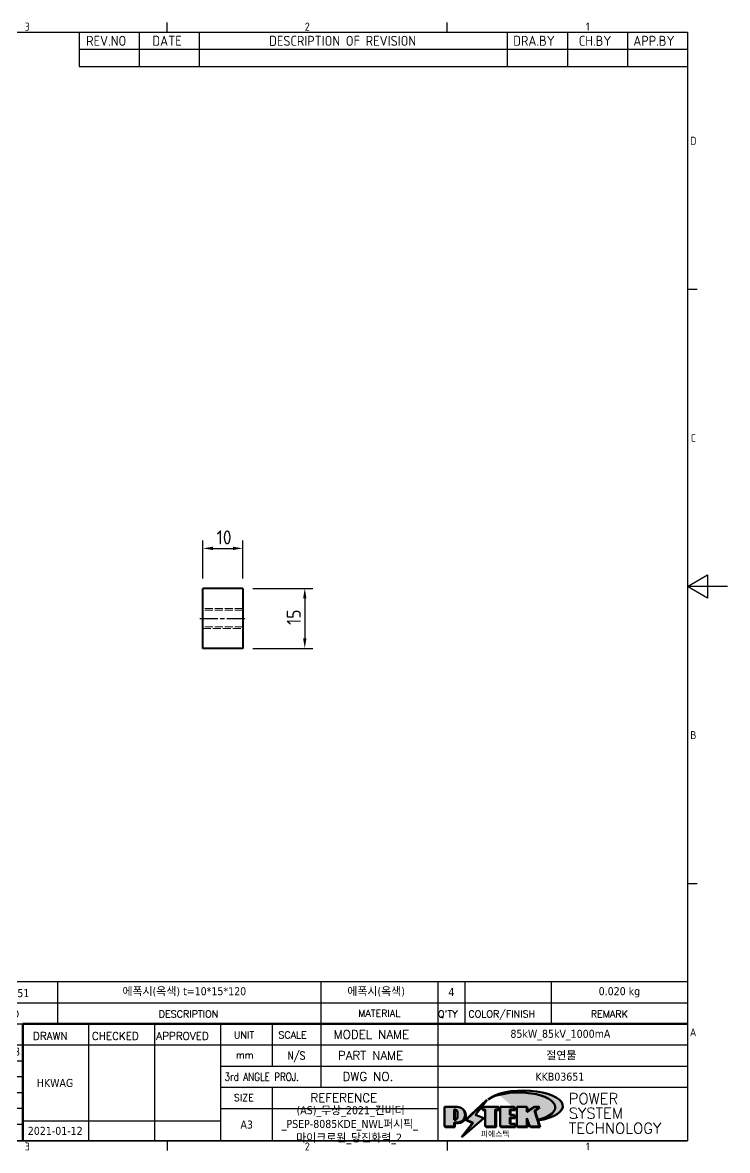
# Model space of a CAD drawing. Header units: millimetres. Extents: x 0 to 420, y 0 to 297.
# Drawn here: x 243.9 to 420, y 7.6 to 289.4 of the extents above; entities that cross this region are included whole.
import ezdxf
from ezdxf.enums import TextEntityAlignment as Align

# ---------------------------------------------------------------- set-up
doc = ezdxf.new("R2010")
doc.units = ezdxf.units.MM
doc.linetypes.add('CHAIN', pattern=[0.35429999999999995, 0.2362, -0.0295, 0.0591, -0.0295])
doc.linetypes.add('DASHED', pattern=[0.2067, 0.1654, -0.0413])
doc.layers.get('0').update_dxf_attribs({"color": 3, "lineweight": 25})
for name, color, linetype, lineweight in [('가려진 것(ISO)', 2, 'DASHED', 18), ('가시적인 것(ISO)', 3, 'Continuous', 40), ('경계(ISO)', 7, 'Continuous', 25), ('기호(ISO)', 5, 'Continuous', 25), ('제목(ISO)', 5, 'Continuous', 50), ('중심선(ISO)', 1, 'Continuous', 25), ('치수(ISO)', 2, 'Continuous', 25), ('해치(ISO)', 7, 'Continuous', 18)]:
    doc.layers.add(name, color=color, linetype=linetype, lineweight=lineweight)
doc.styles.add('HAN_291', font='')
doc.styles.add('HAN_370', font='', dxfattribs={"width": 2})
doc.styles.add('ISO ProportionalPSTEK', font='isocp.shx')
doc.styles.add('RC_284', font='ROMANC.shx')
doc.styles.add('RC_287', font='ROMANC.shx')
doc.styles.add('RC_292', font='ROMANC.shx')
doc.styles.add('ROMANT_294', font='romant.shx')
doc.styles.add('문자 텍스트_PSTEK_POSCO', font='isocp.shx')
doc.styles.add('치수 텍스트_PSTEK_POSCO', font='isocp.shx')
doc.styles.add('텍스트 스타일198', font='tahoma.ttf')
doc.styles.add('텍스트 스타일333', font='ROMANC.shx', dxfattribs={"width": 0.800000011920929})
doc.styles.get('HAN_291').set_extended_font_data('GulimChe')
doc.styles.get('HAN_370').set_extended_font_data('GulimChe')
doc.dimstyles.new('치수_PSTEK_POSCO', dxfattribs={"dimtxt": 3.5, "dimasz": 2.5, "dimexe": 2, "dimexo": 2.5, "dimgap": 1, "dimtad": 1, "dimrnd": 1e-08, "dimdsep": 46, "dimtxsty": '치수 텍스트_PSTEK_POSCO', "dimcen": 0.09, "dimdle": 10, "dimclrd": 7, "dimclre": 7, "dimclrt": 2, "dimadec": 1, "dimazin": 2, "dimtfac": 1, "dimtmove": 0, "dimatfit": 3, "dimfxl": 0, "dimtolj": 1, "dimlwd": -1, "dimlwe": -1, "dimarcsym": 0})

# ---------------------------------------------------------------- blocks, each defined once
blk = doc.blocks.new('경계 Default Border')
at = {"layer": '경계(ISO)'}
for p, q in [((280, 287.0000076293945), (280, 289.4000053405762)), ((350, 287.0000076293945), (350, 289.4000053405762)), ((410, 222.7499961853027), (412.400016784668, 222.7499961853027)), ((410, 74.25000190734863), (412.400016784668, 74.25000190734863)), ((280, 10), (280, 7.599999904632568)), ((350, 10), (350, 7.599999904632568))]:
    blk.add_line(p, q, dxfattribs=at)
at = {"layer": '경계(ISO)', "flags": 128}
for points in [[(10, 10), (10, 287.0000076293945), (410, 287.0000076293945), (410, 10), (10, 10)], [(420, 148.5000038146973), (410, 148.5000038146973), (415, 151.3867473602295), (415, 145.6132507324219), (410, 148.5000038146973)]]:
    blk.add_lwpolyline(points, dxfattribs=at)
at = {"layer": '경계(ISO)', "color": 2, "char_height": 2.000000029802322, "attachment_point": 7, "style": '문자 텍스트_PSTEK_POSCO'}
for s, insert in [('3', (244.4456930345745, 287.3809296778403)), ('2', (314.418492964537, 287.3809296778403)), ('1', (384.6573774223157, 287.4)), ('D', (410.718846771929, 258.8559296629392)), ('C', (410.8296930082771, 184.6059296629392)), ('B', (410.718846771929, 110.3559296629392)), ('A', (410.6096005397006, 36.12023240455892)), ('3', (244.4456930345745, 7.580929648038)), ('2', (314.418492964537, 7.580929648038)), ('1', (384.6573774223157, 7.599999970197677))]:
    blk.add_mtext(s, dxfattribs=dict(at, insert=insert))
blk = doc.blocks.new('제목 블록 PSTEK')
h = blk.add_hatch(color=1)
edge = h.paths.add_edge_path(flags=0)
edge.add_line((314.2242174273352, 19.60711530335299), (314.2242174273352, 17.00126995915134))
edge.add_line((314.2242174273352, 17.00126995915134), (314.3485873187598, 17.00126995915134))
edge.add_arc((314.3485873187598, 17.6527312952023), 0.6514613360509371, 270, 360)
edge.add_line((315.0000486548106, 17.6527312952023), (315.0000486548106, 18.95565396730211))
edge.add_arc((314.3485873187598, 18.95565396730212), 0.6514613360508712, 0, 90)
edge.add_line((314.3485873187598, 19.60711530335299), (314.2242174273352, 19.60711530335299))
edge = h.paths.add_edge_path()
edge.add_arc((314.9847713324306, 18.28938669179658), 1.969189947606664, 269.9999999999959, 450)
edge.add_line((314.9847713324306, 20.25857663940318), (311.7664314776902, 20.25857663940324))
edge.add_line((311.7664314776902, 20.25857663940324), (311.7664314776902, 15.3430047401139))
edge.add_line((311.7664314776902, 15.3430047401139), (314.2242174273352, 15.3430047401139))
edge.add_line((314.2242174273352, 15.3430047401139), (314.2242174273352, 16.32019674418991))
edge.add_line((314.2242174273352, 16.32019674418991), (314.9847713324307, 16.32019674418991))
for color, points in [(252, [(317.2195697678507, 17.0593801673321), (322.0326348870767, 21.62682475217465), (322.2781991042243, 21.94392121864296), (317.0471853425802, 16.97985676345368), (318.7512090904202, 16.1899260703855), (316.0018030350395, 12.71868385740789), (316.3356552234328, 13.00206718743325), (318.9235935156908, 16.2694494742633)]), (5, [(321.6183518841322, 17.4193704504104), (319.5281351041078, 18.24969419629727), (322.4505835294948, 22.02344462252142), (317.2195697678507, 17.0593801673321), (318.9235935156908, 16.2694494742633), (316.1741874603099, 12.79820726128571)]), (1, [(324.4839107253602, 19.60711530335299), (325.2419748254881, 19.60711530335299), (325.2419748254881, 20.25857663940324), (321.2266040451076, 20.25857663940324), (321.2266040451076, 19.60711530335299), (321.9846681452406, 19.60711530335299), (321.9846681452406, 15.3430047401139), (324.4839107253602, 15.3430047401139)]), (252, [(324.6615819988275, 19.45905590879572), (325.4196460989604, 19.45905590879572), (325.4196460989604, 20.11051724484596), (325.2419748254881, 20.11051724484596), (325.2419748254881, 19.60711530335299), (324.4839107253602, 19.60711530335299), (324.4839107253602, 15.3430047401139), (322.1623394187076, 15.3430047401139), (322.1623394187076, 15.19494534555726), (324.6615819988275, 15.19494534555726)]), (1, [(329.2277337269622, 20.25857663940324), (325.65654113025, 20.25857663940324), (325.65654113025, 15.3430047401139), (329.3580259941756, 15.3430047401139), (329.3580259941756, 15.9944660761648), (328.1137701654877, 15.9944660761648), (328.1137701654877, 17.56360607323003), (329.2277337269622, 17.56360607323003), (329.2277337269622, 18.25543873810179), (328.1137701654877, 18.25543873810179), (328.1137701654877, 19.60711530335299), (329.2277337269622, 19.60711530335299)]), (252, [(328.2914414389548, 19.45905590879572), (329.4054050004294, 19.45905590879572), (329.4054050004294, 20.11051724484596), (329.2277337269622, 20.11051724484596), (329.2277337269622, 19.60711530335299), (328.1137701654877, 19.60711530335299), (328.1137701654877, 18.25543873810179), (328.2914414389548, 18.25543873810179)]), (1, [(332.3312149849806, 20.25857663940324), (329.8592894925411, 20.25857663940324), (329.8592894925411, 15.3430047401139), (332.3312149849806, 15.3430047401139), (332.3312149849806, 17.4318630164523), (333.0701931098801, 15.3430047401139), (335.4855464857051, 15.3430047401139), (334.2514536401189, 19.30614745124769), (335.4379594596742, 20.25857663940324), (334.3071782107978, 20.25857663940324), (332.3312149849806, 18.99741471888304)]), (252, [(332.5088862584528, 20.1105172448466), (332.3312149849806, 20.1105172448466), (332.3312149849806, 18.99741471888368), (332.5088862584528, 19.11081371413894)]), (252, [(335.6156307331414, 20.11051724484596), (335.2535118015555, 20.11051724484596), (334.2514536401189, 19.30614745124769), (335.4855464857051, 15.3430047401139), (333.1954852176545, 15.3430047401139), (333.2478643833523, 15.19494534555726), (335.6632177591723, 15.19494534555726), (334.4291249135862, 19.15808805669106)]), (252, [(321.9846681452406, 19.60711530335299), (321.4042753185749, 19.60711530335299), (321.4042753185749, 19.45905590879572), (321.9846681452406, 19.45905590879572)]), (252, [(328.2914414389548, 17.41554667867274), (329.4054050004294, 17.41554667867274), (329.4054050004294, 18.10737934354514), (329.2277337269622, 18.10737934354514), (329.2277337269622, 17.56360607323003), (328.1137701654877, 17.56360607323003), (328.1137701654877, 15.9944660761648), (328.2914414389548, 15.9944660761648)]), (252, [(332.5088862584528, 16.92964231796647), (332.3312149849806, 17.43186301645164), (332.3312149849806, 15.3430047401139), (330.0369607660135, 15.3430047401139), (330.0369607660135, 15.19494534555726), (332.5088862584528, 15.19494534555726)]), (252, [(329.5356972676428, 15.8464066816075), (329.3580259941756, 15.8464066816075), (329.3580259941756, 15.3430047401139), (325.8342124037171, 15.3430047401139), (325.8342124037171, 15.19494534555726), (329.5356972676428, 15.19494534555726)])]:
    blk.add_hatch(color=color).paths.add_polyline_path(points)
h = blk.add_hatch(color=252)
edge = h.paths.add_edge_path()
edge.add_arc((314.9847713324309, 18.28938669179657), 1.969189947606666, 270, 406.8278729790604)
edge.add_arc((315.1624426058984, 18.1413272972396), 1.969189947606962, -90, 53.560984836317004, ccw=False)
edge.add_line((315.1624426058984, 16.17213734963263), (314.4018887008024, 16.17213734963263))
edge.add_line((314.4018887008024, 16.17213734963263), (314.4018887008024, 15.19494534555726))
edge.add_line((314.4018887008024, 15.19494534555726), (311.9441027511573, 15.19494534555726))
edge.add_line((311.9441027511573, 15.19494534555726), (311.9441027511573, 15.3430047401139))
edge.add_line((311.9441027511573, 15.3430047401139), (314.2242174273352, 15.3430047401139))
edge.add_line((314.2242174273352, 15.3430047401139), (314.2242174273352, 16.32019674418991))
edge.add_line((314.2242174273352, 16.32019674418991), (314.9847713324309, 16.32019674418991))
h = blk.add_hatch(color=252)
edge = h.paths.add_edge_path()
edge.add_line((314.4018887008024, 19.45905590879572), (314.5262585922315, 19.45905590879572))
edge.add_arc((314.5262585922314, 18.80759457274939), 0.6514613360463194, 60.4189348879147, 90.00000000000318, ccw=False)
edge.add_arc((314.3485873187602, 18.95565396730057), 0.6514613360524251, 39.96992292766206, 90.00000000009999)
edge.add_line((314.3485873187591, 19.60711530335307), (314.2242174273352, 19.60711530335298))
edge.add_line((314.2242174273352, 19.60711530335299), (314.2242174273352, 17.00126995915134))
edge.add_line((314.2242174273352, 17.00126995915134), (314.3485873187591, 17.00126995915134))
edge.add_arc((314.3485873187568, 17.652731295233), 0.6514613360816299, 270.0000000002, 274.6930825552478)
edge.add_line((314.4018887008024, 17.0034541317032), (314.4018887008024, 19.45905590879572))
at = {"layer": '해치(ISO)', "true_color": 0x27d1fc}
h = blk.add_hatch(color=140, dxfattribs=at)
edge = h.paths.add_edge_path()
edge.add_ellipse((330.3660919371412, 20.15576403068321), major_axis=(9.100907360794343, 0), ratio=0.4069904968023172, start_angle=301.3098473703837, end_angle=507.7436900681698)
edge.add_ellipse((331.5340919371412, 20.4634168429492), major_axis=(-9.82350664112931, 0), ratio=0.3942600559756514, start_angle=111.51207141178469, end_angle=334.47025347086895, ccw=False)
edge.add_line((335.1363447531188, 16.8601935978785), (335.0955236905705, 16.99119398620872))
at = {"color": 180}
for p, q in [((182.475792979055, 11.79100474011392), (182.4757929790549, 51.56524660363496)), ((182.4757929790549, 51.56524660363496), (372.4757929537551, 51.56524660363496)), ((189.2651435055721, 51.56524660363496), (189.2651435055722, 41.00524660363494)), ((215.2152739891528, 41.00524660363494), (215.2152739891528, 51.56524660363496)), ((280.8758854511282, 51.56524660363496), (280.8758854511282, 41.00524660363494)), ((310.0881549537552, 51.56524660363496), (310.0881549537553, 41.00524660363494)), ((316.9044520275131, 51.56524660363496), (316.9044520275127, 41.00524660363494)), ((338.4566026226726, 51.56524660363496), (338.4566026226727, 41.00524660363494)), ((372.4757929537551, 51.56524660363496), (372.4757929537551, 11.79100474011389)), ((182.475792979055, 46.2852466036349), (372.4757929537551, 46.28524660363492)), ((182.475792979055, 41.00524660363493), (206.451475290024, 41.00524660363493)), ((222.9401812389276, 11.79100474011392), (222.9401812389276, 41.00524660363494)), ((239.4288871878316, 11.79100474011392), (239.4288871878316, 41.00524660363494)), ((255.9175931367356, 11.79100474011392), (255.9175931367356, 41.00524660363494)), ((268.6918866058747, 41.00524660363494), (268.6918866058747, 30.44524660363498)), ((280.8758854511282, 41.00524660363494), (280.8758854511282, 25.16524660363502)), ((310.088154953755, 41.00524660363494), (310.088154953755, 11.79100474011392)), ((182.475792979055, 35.72524660363497), (206.451475290024, 35.72524660363497)), ((198.8621818849491, 12.02524660363491), (198.8621818849491, 35.72524660363497)), ((206.451475290024, 35.72524660363497), (372.4757929537551, 35.72524660363497)), ((182.475792979055, 31.77524660363492), (206.451475290024, 31.77524660363492)), ((255.917593136736, 30.44524660363498), (372.4757929537552, 30.44524660363501)), ((182.475792979055, 27.82524660363487), (206.451475290024, 27.82524660363487)), ((182.475792979055, 23.87524660363505), (206.451475290024, 23.87524660363505)), ((255.9175931367359, 25.16524660363502), (372.4757929537552, 25.165246603635)), ((268.6918866058744, 25.16524660363502), (268.6918866058744, 11.79100474011392)), ((182.475792979055, 19.92524660363478), (206.451475290024, 19.92524660363478)), ((255.9175931367359, 19.88524660363481), (310.0881549537553, 19.88524660363481)), ((182.475792979055, 15.97524660363496), (206.451475290024, 15.97524660363496)), ((206.451475290024, 16.74100474011396), (255.9175931367359, 16.74100474011396)), ((182.475792979055, 11.79100474011392), (372.4757929537551, 11.79100474011389))]:
    blk.add_line(p, q, dxfattribs=at)
at = {"color": 7, "lineweight": 50}
for p, q in [((206.4514752900237, 11.79100474011392), (206.4514752900237, 41.00524660363494)), ((206.451475290024, 41.00524660363494), (372.4757929537551, 41.00524660363496))]:
    blk.add_line(p, q, dxfattribs=at)
at = {"color": 7}
for p, q in [((311.7664314776902, 20.25900474011391), (311.7664314776902, 15.34300474011391)), ((314.9847713324309, 20.25857663940324), (311.7664314776902, 20.25857663940324)), ((314.9847713324309, 20.25857663940324), (311.7664314776902, 20.25857663940324)), ((311.7664314776902, 20.25857663940324), (311.7664314776902, 15.3430047401139)), ((322.2781991042243, 21.94392121864296), (317.0471853425802, 16.97985676345368)), ((322.4505835294948, 22.02344462252142), (317.2195697678507, 17.0593801673321)), ((317.2195697678507, 17.0593801673321), (322.0326348870767, 21.62682475217465)), ((319.5281351041078, 18.24969419629727), (322.4505835294948, 22.02344462252142)), ((325.2419748254881, 20.25857663940324), (321.2266040451076, 20.25857663940324)), ((321.2266040451076, 20.25857663940324), (321.2266040451076, 19.60711530335299)), ((325.2419748254881, 20.25857663940324), (321.2266040451076, 20.25857663940324)), ((321.2266040451076, 20.25857663940324), (321.2266040451076, 19.60711530335299)), ((322.0326348870767, 21.62682475217465), (322.2781991042243, 21.94392121864296)), ((325.2419748254881, 19.60711530335299), (325.2419748254881, 20.25857663940324)), ((325.2419748254881, 19.60711530335299), (325.2419748254881, 20.25857663940324)), ((325.4196460989604, 20.11051724484596), (325.2419748254881, 20.11051724484596)), ((325.2419748254881, 20.11051724484596), (325.2419748254881, 19.60711530335299)), ((325.4196460989604, 19.45905590879572), (325.4196460989604, 20.11051724484596)), ((329.2277337269622, 20.25857663940324), (325.65654113025, 20.25857663940324)), ((325.65654113025, 20.25857663940324), (325.65654113025, 15.3430047401139)), ((325.65654113025, 20.25857663940324), (325.65654113025, 15.3430047401139)), ((329.2277337269622, 20.25857663940324), (325.65654113025, 20.25857663940324)), ((329.2277337269622, 19.60711530335299), (329.2277337269622, 20.25857663940324)), ((329.2277337269622, 19.60711530335299), (329.2277337269622, 20.25857663940324)), ((329.4054050004294, 20.11051724484596), (329.2277337269622, 20.11051724484596)), ((329.2277337269622, 20.11051724484596), (329.2277337269622, 19.60711530335299)), ((329.4054050004294, 19.45905590879572), (329.4054050004294, 20.11051724484596)), ((332.3312149849806, 20.25857663940324), (329.8592894925411, 20.25857663940324)), ((329.8592894925411, 20.25857663940324), (329.8592894925411, 15.3430047401139)), ((329.8592894925411, 20.25857663940324), (329.8592894925411, 15.3430047401139)), ((332.3312149849806, 20.25857663940324), (329.8592894925411, 20.25857663940324)), ((334.3071782107978, 20.25857663940324), (332.3312149849806, 18.99741471888304)), ((332.3312149849806, 18.99741471888304), (332.3312149849806, 20.25857663940324)), ((334.3071782107978, 20.25857663940324), (332.3312149849806, 18.99741471888304)), ((332.3312149849806, 18.99741471888304), (332.3312149849806, 20.25857663940324)), ((332.5088862584528, 20.1105172448466), (332.3312149849806, 20.1105172448466)), ((332.3312149849806, 20.1105172448466), (332.3312149849806, 18.99741471888368)), ((332.5088862584528, 19.11081371413894), (332.5088862584528, 20.1105172448466)), ((334.2514536401189, 19.30614745124769), (335.4379594596742, 20.25857663940324)), ((334.2514536401189, 19.30614745124769), (335.4379594596742, 20.25857663940324)), ((335.2535118015555, 20.11051724484596), (334.2514536401189, 19.30614745124769)), ((335.4379594596742, 20.25857663940324), (334.3071782107978, 20.25857663940324)), ((335.4379594596742, 20.25857663940324), (334.3071782107978, 20.25857663940324)), ((334.4291249135862, 19.15808805669104), (335.6156307331414, 20.11051724484596)), ((335.6156307331414, 20.11051724484596), (335.2535118015555, 20.11051724484596)), ((314.2242174273352, 17.00126995915134), (314.2242174273352, 19.60711530335299)), ((314.2242174273352, 19.60711530335299), (314.3485873187591, 19.60711530335299)), ((314.3485873187591, 19.60711530335299), (314.2242174273352, 19.60711530335299)), ((314.2242174273352, 19.60711530335299), (314.2242174273352, 17.00126995915134)), ((314.2242174273352, 17.00126995915134), (314.2242174273352, 19.60711530335299)), ((314.2242174273352, 19.60711530335299), (314.3485873187591, 19.60711530335299)), ((314.3485873187591, 17.00126995915134), (314.2242174273352, 17.00126995915134)), ((314.2242174273352, 17.00126995915134), (314.3485873187591, 17.00126995915134)), ((314.3485873187591, 17.00126995915134), (314.2242174273352, 17.00126995915134)), ((314.4018887008024, 19.45905590879572), (314.5262585922314, 19.45905590879572)), ((314.4018887008024, 17.0034541317032), (314.4018887008024, 19.45905590879572)), ((315.0000486548106, 18.95565396730275), (315.0000486548106, 17.65273129520161)), ((315.0000486548106, 18.95565396730275), (315.0000486548106, 17.65273129520161)), ((316.1741874603099, 12.79820726128571), (321.6183518841322, 17.4193704504104)), ((317.0471853425802, 16.97985676345368), (318.7512090904202, 16.1899260703855)), ((318.9235935156908, 16.2694494742633), (317.2195697678507, 17.0593801673321)), ((317.2195697678507, 17.0593801673321), (318.9235935156908, 16.2694494742633)), ((321.6183518841322, 17.4193704504104), (319.5281351041078, 18.24969419629727)), ((321.2266040451076, 19.60711530335299), (321.9846681452406, 19.60711530335299)), ((321.2266040451076, 19.60711530335299), (321.9846681452406, 19.60711530335299)), ((321.4042753185749, 19.60711530335299), (321.4042753185749, 19.45905590879572)), ((321.9846681452406, 19.60711530335299), (321.4042753185749, 19.60711530335299)), ((321.4042753185749, 19.45905590879572), (321.9846681452406, 19.45905590879572)), ((321.9846681452406, 19.60711530335299), (321.9846681452406, 15.3430047401139)), ((321.9846681452406, 19.45905590879572), (321.9846681452406, 19.60711530335299)), ((321.9846681452406, 19.60711530335299), (321.9846681452406, 15.3430047401139)), ((324.4839107253602, 19.60711530335299), (325.2419748254881, 19.60711530335299)), ((324.4839107253602, 15.3430047401139), (324.4839107253602, 19.60711530335299)), ((325.2419748254881, 19.60711530335299), (324.4839107253602, 19.60711530335299)), ((324.4839107253602, 19.60711530335299), (324.4839107253602, 15.3430047401139)), ((324.4839107253602, 19.60711530335299), (325.2419748254881, 19.60711530335299)), ((324.4839107253602, 15.3430047401139), (324.4839107253602, 19.60711530335299)), ((324.6615819988275, 19.45905590879572), (325.4196460989604, 19.45905590879572)), ((324.6615819988275, 15.19494534555726), (324.6615819988275, 19.45905590879572)), ((328.1137701654877, 18.25543873810179), (328.1137701654877, 19.60711530335299)), ((328.1137701654877, 19.60711530335299), (329.2277337269622, 19.60711530335299)), ((329.2277337269622, 19.60711530335299), (328.1137701654877, 19.60711530335299)), ((328.1137701654877, 19.60711530335299), (328.1137701654877, 18.25543873810179)), ((328.1137701654877, 18.25543873810179), (328.1137701654877, 19.60711530335299)), ((328.1137701654877, 19.60711530335299), (329.2277337269622, 19.60711530335299)), ((329.2277337269622, 18.25543873810179), (328.1137701654877, 18.25543873810179)), ((328.1137701654877, 18.25543873810179), (328.2914414389548, 18.25543873810179)), ((329.2277337269622, 18.25543873810179), (328.1137701654877, 18.25543873810179)), ((328.1137701654877, 17.56360607323003), (329.2277337269622, 17.56360607323003)), ((328.1137701654877, 15.9944660761648), (328.1137701654877, 17.56360607323003)), ((329.2277337269622, 17.56360607323003), (328.1137701654877, 17.56360607323003)), ((328.1137701654877, 17.56360607323003), (328.1137701654877, 15.9944660761648)), ((328.1137701654877, 17.56360607323003), (329.2277337269622, 17.56360607323003)), ((328.1137701654877, 15.9944660761648), (328.1137701654877, 17.56360607323003)), ((328.2914414389548, 18.25543873810179), (328.2914414389548, 19.45905590879572)), ((328.2914414389548, 19.45905590879572), (329.4054050004294, 19.45905590879572)), ((328.2914414389548, 15.9944660761648), (328.2914414389548, 17.41554667867274)), ((328.2914414389548, 17.41554667867274), (329.4054050004294, 17.41554667867274)), ((329.2277337269622, 17.56360607323003), (329.2277337269622, 18.25543873810179)), ((329.2277337269622, 17.56360607323003), (329.2277337269622, 18.25543873810179)), ((329.4054050004294, 18.10737934354514), (329.2277337269622, 18.10737934354514)), ((329.2277337269622, 18.10737934354514), (329.2277337269622, 17.56360607323003)), ((329.4054050004294, 17.41554667867274), (329.4054050004294, 18.10737934354514)), ((332.3312149849806, 18.99741471888368), (332.5088862584528, 19.11081371413894)), ((332.3312149849806, 17.4318630164523), (333.0701931098801, 15.3430047401139)), ((332.3312149849806, 15.3430047401139), (332.3312149849806, 17.4318630164523)), ((332.5088862584528, 16.92964231796647), (332.3312149849806, 17.43186301645164)), ((332.3312149849806, 17.43186301645164), (332.3312149849806, 15.3430047401139)), ((332.3312149849806, 17.4318630164523), (333.0701931098801, 15.3430047401139)), ((332.3312149849806, 15.3430047401139), (332.3312149849806, 17.4318630164523)), ((332.5088862584528, 15.19494534555726), (332.5088862584528, 16.92964231796647)), ((335.4855464857051, 15.3430047401139), (334.2514536401189, 19.30614745124769)), ((334.2514536401189, 19.30614745124769), (335.4855464857051, 15.3430047401139)), ((335.4855464857051, 15.3430047401139), (334.2514536401189, 19.30614745124769)), ((335.6632177591723, 15.19494534555726), (334.4291249135862, 19.15808805669104)), ((345.0447381189468, 17.50375595811051), (344.9867755289346, 17.689895936919)), ((311.7664314776902, 15.3430047401139), (314.2242174273352, 15.3430047401139)), ((311.7664314776902, 15.3430047401139), (314.2242174273352, 15.3430047401139)), ((314.2242174273352, 15.3430047401139), (311.9441027511573, 15.3430047401139)), ((311.9441027511573, 15.3430047401139), (311.9441027511573, 15.19494534555726)), ((311.9441027511573, 15.19494534555726), (314.4018887008024, 15.19494534555726)), ((314.2242174273352, 16.32019674418991), (314.9847713324309, 16.32019674418991)), ((314.2242174273352, 15.3430047401139), (314.2242174273352, 16.32019674418991)), ((314.9847713324309, 16.32019674418991), (314.2242174273352, 16.32019674418991)), ((314.2242174273352, 16.32019674418991), (314.2242174273352, 15.3430047401139)), ((314.2242174273352, 16.32019674418991), (314.9847713324309, 16.32019674418991)), ((314.2242174273352, 15.3430047401139), (314.2242174273352, 16.32019674418991)), ((314.4018887008024, 16.17213734963263), (315.162442605898, 16.17213734963263)), ((314.4018887008024, 15.19494534555726), (314.4018887008024, 16.17213734963263)), ((318.7512090904202, 16.1899260703855), (316.0018030350395, 12.71868385740789)), ((318.9235935156908, 16.2694494742633), (316.1741874603099, 12.79820726128571)), ((316.3356552234328, 13.00206718743325), (318.9235935156908, 16.2694494742633)), ((321.9846681452406, 15.3430047401139), (324.4839107253602, 15.3430047401139)), ((321.9846681452406, 15.3430047401139), (324.4839107253602, 15.3430047401139)), ((324.4839107253602, 15.3430047401139), (322.1623394187076, 15.3430047401139)), ((322.1623394187076, 15.3430047401139), (322.1623394187076, 15.19494534555726)), ((322.1623394187076, 15.19494534555726), (324.6615819988275, 15.19494534555726)), ((325.65654113025, 15.3430047401139), (329.3580259941756, 15.3430047401139)), ((325.65654113025, 15.3430047401139), (329.3580259941756, 15.3430047401139)), ((329.3580259941756, 15.3430047401139), (325.8342124037171, 15.3430047401139)), ((325.8342124037171, 15.3430047401139), (325.8342124037171, 15.19494534555726)), ((325.8342124037171, 15.19494534555726), (329.5356972676428, 15.19494534555726)), ((329.3580259941756, 15.9944660761648), (328.1137701654877, 15.9944660761648)), ((328.1137701654877, 15.9944660761648), (328.2914414389548, 15.9944660761648)), ((329.3580259941756, 15.9944660761648), (328.1137701654877, 15.9944660761648)), ((329.3580259941756, 15.3430047401139), (329.3580259941756, 15.9944660761648)), ((329.3580259941756, 15.3430047401139), (329.3580259941756, 15.9944660761648)), ((329.5356972676428, 15.8464066816075), (329.3580259941756, 15.8464066816075)), ((329.3580259941756, 15.8464066816075), (329.3580259941756, 15.3430047401139)), ((329.5356972676428, 15.19494534555726), (329.5356972676428, 15.8464066816075)), ((329.8592894925411, 15.3430047401139), (332.3312149849806, 15.3430047401139)), ((329.8592894925411, 15.3430047401139), (332.3312149849806, 15.3430047401139)), ((332.3312149849806, 15.3430047401139), (330.0369607660135, 15.3430047401139)), ((330.0369607660135, 15.3430047401139), (330.0369607660135, 15.19494534555726)), ((330.0369607660135, 15.19494534555726), (332.5088862584528, 15.19494534555726)), ((333.0701931098801, 15.3430047401139), (335.4855464857051, 15.3430047401139)), ((333.0701931098801, 15.3430047401139), (335.4855464857051, 15.3430047401139)), ((335.4855464857051, 15.3430047401139), (333.1954852176545, 15.3430047401139)), ((333.1954852176545, 15.3430047401139), (333.2478643833523, 15.19494534555726)), ((333.2478643833523, 15.19494534555726), (335.6632177591723, 15.19494534555726)), ((316.0018030350395, 12.71868385740789), (316.3356552234328, 13.00206718743325))]:
    blk.add_line(p, q, dxfattribs=at)
at = {"color": 1}
for p, q in [((314.9847713324309, 20.25857663940324), (311.7664314776902, 20.25857663940324)), ((311.7664314776902, 20.25857663940324), (311.7664314776902, 15.3430047401139)), ((325.2419748254881, 20.25857663940324), (321.2266040451076, 20.25857663940324)), ((321.2266040451076, 20.25857663940324), (321.2266040451076, 19.60711530335299)), ((325.2419748254881, 19.60711530335299), (325.2419748254881, 20.25857663940324)), ((329.2277337269622, 20.25857663940324), (325.65654113025, 20.25857663940324)), ((325.65654113025, 20.25857663940324), (325.65654113025, 15.3430047401139)), ((329.2277337269622, 19.60711530335299), (329.2277337269622, 20.25857663940324)), ((332.3312149849806, 20.25857663940324), (329.8592894925411, 20.25857663940324)), ((329.8592894925411, 20.25857663940324), (329.8592894925411, 15.3430047401139)), ((334.3071782107978, 20.25857663940324), (332.3312149849806, 18.99741471888304)), ((332.3312149849806, 18.99741471888304), (332.3312149849806, 20.25857663940324)), ((334.2514536401189, 19.30614745124769), (335.4379594596742, 20.25857663940324)), ((335.4379594596742, 20.25857663940324), (334.3071782107978, 20.25857663940324)), ((314.2242174273352, 17.00126995915134), (314.2242174273352, 19.60711530335299)), ((314.2242174273352, 19.60711530335299), (314.3485873187591, 19.60711530335299)), ((314.3485873187591, 17.00126995915134), (314.2242174273352, 17.00126995915134)), ((315.0000486548106, 18.95565396730275), (315.0000486548106, 17.65273129520161)), ((321.2266040451076, 19.60711530335299), (321.9846681452406, 19.60711530335299)), ((321.9846681452406, 19.60711530335299), (321.9846681452406, 15.3430047401139)), ((324.4839107253602, 19.60711530335299), (325.2419748254881, 19.60711530335299)), ((324.4839107253602, 15.3430047401139), (324.4839107253602, 19.60711530335299)), ((328.1137701654877, 18.25543873810179), (328.1137701654877, 19.60711530335299)), ((328.1137701654877, 19.60711530335299), (329.2277337269622, 19.60711530335299)), ((329.2277337269622, 18.25543873810179), (328.1137701654877, 18.25543873810179)), ((328.1137701654877, 17.56360607323003), (329.2277337269622, 17.56360607323003)), ((328.1137701654877, 15.9944660761648), (328.1137701654877, 17.56360607323003)), ((329.2277337269622, 17.56360607323003), (329.2277337269622, 18.25543873810179)), ((332.3312149849806, 17.4318630164523), (333.0701931098801, 15.3430047401139)), ((332.3312149849806, 15.3430047401139), (332.3312149849806, 17.4318630164523)), ((335.4855464857051, 15.3430047401139), (334.2514536401189, 19.30614745124769)), ((311.7664314776902, 15.3430047401139), (314.2242174273352, 15.3430047401139)), ((314.2242174273352, 16.32019674418991), (314.9847713324309, 16.32019674418991)), ((314.2242174273352, 15.3430047401139), (314.2242174273352, 16.32019674418991)), ((321.9846681452406, 15.3430047401139), (324.4839107253602, 15.3430047401139)), ((325.65654113025, 15.3430047401139), (329.3580259941756, 15.3430047401139)), ((329.3580259941756, 15.9944660761648), (328.1137701654877, 15.9944660761648)), ((329.3580259941756, 15.3430047401139), (329.3580259941756, 15.9944660761648)), ((329.8592894925411, 15.3430047401139), (332.3312149849806, 15.3430047401139)), ((333.0701931098801, 15.3430047401139), (335.4855464857051, 15.3430047401139))]:
    blk.add_line(p, q, dxfattribs=at)
at = {"color": 5}
for p, q in [((322.4505835294948, 22.02344462252142), (317.2195697678507, 17.0593801673321)), ((319.5281351041078, 18.24969419629727), (322.4505835294948, 22.02344462252142)), ((316.1741874603099, 12.79820726128571), (321.6183518841322, 17.4193704504104)), ((317.2195697678507, 17.0593801673321), (318.9235935156908, 16.2694494742633)), ((321.6183518841322, 17.4193704504104), (319.5281351041078, 18.24969419629727)), ((318.9235935156908, 16.2694494742633), (316.1741874603099, 12.79820726128571))]:
    blk.add_line(p, q, dxfattribs=at)
at = {"color": 7}
for centre, radius, start, end in [((314.9847713324309, 18.28938669179658), 1.969189947606665, 270, 90), ((314.9847713324309, 18.28938669179658), 1.969189947606665, 270, 90), ((314.3485873187598, 18.95565396730211), 0.6514613360508712, 0, 90), ((314.3485873187602, 18.95565396730057), 0.6514613360524251, 39.96992292766117, 90), ((314.3485873187598, 18.95565396730212), 0.6514613360508712, 0, 90), ((314.3485873187597, 17.65273129520228), 0.6514613360509381, 270, 0), ((314.3485873187598, 17.6527312952023), 0.6514613360509381, 270, 0), ((314.3485873187568, 17.652731295233), 0.6514613360816299, 270, 274.6930825552478), ((314.5262585922314, 18.80759457274939), 0.6514613360463193, 60.41893488791137, 90), ((314.9847713324307, 18.2893866917965), 1.969189947606594, 270, 46.82787297909833), ((315.1624426058984, 18.1413272972396), 1.969189947606961, 270, 53.56098483636067)]:
    blk.add_arc(centre, radius, start, end, dxfattribs=at)
at = {"color": 1}
for centre, radius, start, end in [((314.9847713324309, 18.28938669179657), 1.969189947606665, 270, 90), ((314.3485873187598, 18.95565396730211), 0.6514613360508712, 0, 90), ((314.3485873187598, 17.6527312952023), 0.6514613360509381, 270, 0)]:
    blk.add_arc(centre, radius, start, end, dxfattribs=at)
at = {"layer": '제목(ISO)', "lineweight": 18}
blk.add_line((182.475792979055, 35.72500474011393), (182.475792979055, 11.79100474011392), dxfattribs=at)
at = {"layer": '제목(ISO)'}
for p, q in [((314.9847713324306, 20.25857663940324), (311.7664314776902, 20.25857663940324)), ((311.7664314776902, 20.25857663940324), (311.7664314776902, 15.3430047401139)), ((322.2781991042243, 21.94392121864296), (317.0471853425802, 16.97985676345368)), ((322.4505835294948, 22.02344462252142), (317.2195697678507, 17.0593801673321)), ((317.2195697678507, 17.0593801673321), (322.0326348870767, 21.62682475217465)), ((319.5281351041078, 18.24969419629727), (322.4505835294948, 22.02344462252142)), ((325.2419748254881, 20.25857663940324), (321.2266040451076, 20.25857663940324)), ((321.2266040451076, 20.25857663940324), (321.2266040451076, 19.60711530335299)), ((322.0326348870767, 21.62682475217465), (322.2781991042243, 21.94392121864296)), ((325.2419748254881, 19.60711530335299), (325.2419748254881, 20.25857663940324)), ((325.4196460989604, 20.11051724484596), (325.2419748254881, 20.11051724484596)), ((325.2419748254881, 20.11051724484596), (325.2419748254881, 19.60711530335299)), ((325.4196460989604, 19.45905590879572), (325.4196460989604, 20.11051724484596)), ((329.2277337269622, 20.25857663940324), (325.65654113025, 20.25857663940324)), ((325.65654113025, 20.25857663940324), (325.65654113025, 15.3430047401139)), ((329.2277337269622, 19.60711530335299), (329.2277337269622, 20.25857663940324)), ((329.4054050004294, 20.11051724484596), (329.2277337269622, 20.11051724484596)), ((329.2277337269622, 20.11051724484596), (329.2277337269622, 19.60711530335299)), ((329.4054050004294, 19.45905590879572), (329.4054050004294, 20.11051724484596)), ((332.3312149849806, 20.25857663940324), (329.8592894925411, 20.25857663940324)), ((329.8592894925411, 20.25857663940324), (329.8592894925411, 15.3430047401139)), ((334.3071782107978, 20.25857663940324), (332.3312149849806, 18.99741471888304)), ((332.3312149849806, 18.99741471888304), (332.3312149849806, 20.25857663940324)), ((332.5088862584528, 20.1105172448466), (332.3312149849806, 20.1105172448466)), ((332.3312149849806, 20.1105172448466), (332.3312149849806, 18.99741471888368)), ((332.5088862584528, 19.11081371413894), (332.5088862584528, 20.1105172448466)), ((334.2514536401189, 19.30614745124769), (335.4379594596742, 20.25857663940324)), ((335.2535118015555, 20.11051724484596), (334.2514536401189, 19.30614745124769)), ((335.4379594596742, 20.25857663940324), (334.3071782107978, 20.25857663940324)), ((334.4291249135862, 19.15808805669106), (335.6156307331414, 20.11051724484596)), ((335.6156307331414, 20.11051724484596), (335.2535118015555, 20.11051724484596)), ((314.2242174273352, 17.00126995915134), (314.2242174273352, 19.60711530335299)), ((314.2242174273352, 19.60711530335299), (314.3485873187598, 19.60711530335299)), ((314.3485873187591, 19.60711530335299), (314.2242174273352, 19.60711530335299)), ((314.2242174273352, 19.60711530335299), (314.2242174273352, 17.00126995915134)), ((314.3485873187598, 17.00126995915134), (314.2242174273352, 17.00126995915134)), ((314.2242174273352, 17.00126995915134), (314.3485873187591, 17.00126995915134)), ((314.4018887008024, 19.45905590879572), (314.5262585922314, 19.45905590879572)), ((314.4018887008024, 17.0034541317032), (314.4018887008024, 19.45905590879572)), ((315.0000486548106, 18.95565396730211), (315.0000486548106, 17.6527312952023)), ((316.1741874603099, 12.79820726128571), (321.6183518841322, 17.4193704504104)), ((317.0471853425802, 16.97985676345368), (318.7512090904202, 16.1899260703855)), ((317.2195697678507, 17.0593801673321), (318.9235935156908, 16.2694494742633)), ((318.9235935156908, 16.2694494742633), (317.2195697678507, 17.0593801673321)), ((321.6183518841322, 17.4193704504104), (319.5281351041078, 18.24969419629727)), ((321.2266040451076, 19.60711530335299), (321.9846681452406, 19.60711530335299)), ((321.9846681452406, 19.60711530335299), (321.4042753185749, 19.60711530335299)), ((321.4042753185749, 19.60711530335299), (321.4042753185749, 19.45905590879572)), ((321.4042753185749, 19.45905590879572), (321.9846681452406, 19.45905590879572)), ((321.9846681452406, 19.60711530335299), (321.9846681452406, 15.3430047401139)), ((321.9846681452406, 19.45905590879572), (321.9846681452406, 19.60711530335299)), ((324.4839107253602, 19.60711530335299), (325.2419748254881, 19.60711530335299)), ((324.4839107253602, 15.3430047401139), (324.4839107253602, 19.60711530335299)), ((325.2419748254881, 19.60711530335299), (324.4839107253602, 19.60711530335299)), ((324.4839107253602, 19.60711530335299), (324.4839107253602, 15.3430047401139)), ((324.6615819988275, 19.45905590879572), (325.4196460989604, 19.45905590879572)), ((324.6615819988275, 15.19494534555726), (324.6615819988275, 19.45905590879572)), ((328.1137701654877, 18.25543873810179), (328.1137701654877, 19.60711530335299)), ((328.1137701654877, 19.60711530335299), (329.2277337269622, 19.60711530335299)), ((329.2277337269622, 19.60711530335299), (328.1137701654877, 19.60711530335299)), ((328.1137701654877, 19.60711530335299), (328.1137701654877, 18.25543873810179)), ((329.2277337269622, 18.25543873810179), (328.1137701654877, 18.25543873810179)), ((328.1137701654877, 18.25543873810179), (328.2914414389548, 18.25543873810179)), ((328.1137701654877, 15.9944660761648), (328.1137701654877, 17.56360607323003)), ((328.1137701654877, 17.56360607323003), (329.2277337269622, 17.56360607323003)), ((329.2277337269622, 17.56360607323003), (328.1137701654877, 17.56360607323003)), ((328.1137701654877, 17.56360607323003), (328.1137701654877, 15.9944660761648)), ((328.2914414389548, 19.45905590879572), (329.4054050004294, 19.45905590879572)), ((328.2914414389548, 18.25543873810179), (328.2914414389548, 19.45905590879572)), ((328.2914414389548, 17.41554667867274), (329.4054050004294, 17.41554667867274)), ((328.2914414389548, 15.9944660761648), (328.2914414389548, 17.41554667867274)), ((329.2277337269622, 17.56360607323003), (329.2277337269622, 18.25543873810179)), ((329.4054050004294, 18.10737934354514), (329.2277337269622, 18.10737934354514)), ((329.2277337269622, 18.10737934354514), (329.2277337269622, 17.56360607323003)), ((329.4054050004294, 17.41554667867274), (329.4054050004294, 18.10737934354514)), ((332.3312149849806, 18.99741471888368), (332.5088862584528, 19.11081371413894)), ((332.3312149849806, 15.3430047401139), (332.3312149849806, 17.4318630164523)), ((332.3312149849806, 17.4318630164523), (333.0701931098801, 15.3430047401139)), ((332.5088862584528, 16.92964231796647), (332.3312149849806, 17.43186301645164)), ((332.3312149849806, 17.43186301645164), (332.3312149849806, 15.3430047401139)), ((332.5088862584528, 15.19494534555726), (332.5088862584528, 16.92964231796647)), ((335.4855464857051, 15.3430047401139), (334.2514536401189, 19.30614745124769)), ((334.2514536401189, 19.30614745124769), (335.4855464857051, 15.3430047401139)), ((335.6632177591723, 15.19494534555726), (334.4291249135862, 19.15808805669106)), ((311.7664314776902, 15.3430047401139), (314.2242174273352, 15.3430047401139)), ((314.2242174273352, 15.3430047401139), (311.9441027511573, 15.3430047401139)), ((311.9441027511573, 15.3430047401139), (311.9441027511573, 15.19494534555726)), ((311.9441027511573, 15.19494534555726), (314.4018887008024, 15.19494534555726)), ((314.2242174273352, 15.3430047401139), (314.2242174273352, 16.32019674418991)), ((314.2242174273352, 16.32019674418991), (314.9847713324307, 16.32019674418991)), ((314.9847713324309, 16.32019674418991), (314.2242174273352, 16.32019674418991)), ((314.2242174273352, 16.32019674418991), (314.2242174273352, 15.3430047401139)), ((314.4018887008024, 15.19494534555726), (314.4018887008024, 16.17213734963263)), ((314.4018887008024, 16.17213734963263), (315.1624426058984, 16.17213734963263)), ((318.7512090904202, 16.1899260703855), (316.0018030350395, 12.71868385740789)), ((318.9235935156908, 16.2694494742633), (316.1741874603099, 12.79820726128571)), ((316.3356552234328, 13.00206718743325), (318.9235935156908, 16.2694494742633)), ((321.9846681452406, 15.3430047401139), (324.4839107253602, 15.3430047401139)), ((324.4839107253602, 15.3430047401139), (322.1623394187076, 15.3430047401139)), ((322.1623394187076, 15.3430047401139), (322.1623394187076, 15.19494534555726)), ((322.1623394187076, 15.19494534555726), (324.6615819988275, 15.19494534555726)), ((325.65654113025, 15.3430047401139), (329.3580259941756, 15.3430047401139)), ((329.3580259941756, 15.3430047401139), (325.8342124037171, 15.3430047401139)), ((325.8342124037171, 15.3430047401139), (325.8342124037171, 15.19494534555726)), ((325.8342124037171, 15.19494534555726), (329.5356972676428, 15.19494534555726)), ((329.3580259941756, 15.9944660761648), (328.1137701654877, 15.9944660761648)), ((328.1137701654877, 15.9944660761648), (328.2914414389548, 15.9944660761648)), ((329.3580259941756, 15.3430047401139), (329.3580259941756, 15.9944660761648)), ((329.5356972676428, 15.8464066816075), (329.3580259941756, 15.8464066816075)), ((329.3580259941756, 15.8464066816075), (329.3580259941756, 15.3430047401139)), ((329.5356972676428, 15.19494534555726), (329.5356972676428, 15.8464066816075)), ((329.8592894925411, 15.3430047401139), (332.3312149849806, 15.3430047401139)), ((332.3312149849806, 15.3430047401139), (330.0369607660135, 15.3430047401139)), ((330.0369607660135, 15.3430047401139), (330.0369607660135, 15.19494534555726)), ((330.0369607660135, 15.19494534555726), (332.5088862584528, 15.19494534555726)), ((333.0701931098801, 15.3430047401139), (335.4855464857051, 15.3430047401139)), ((335.4855464857051, 15.3430047401139), (333.1954852176545, 15.3430047401139)), ((333.1954852176545, 15.3430047401139), (333.2478643833523, 15.19494534555726)), ((333.2478643833523, 15.19494534555726), (335.6632177591723, 15.19494534555726)), ((316.0018030350395, 12.71868385740789), (316.3356552234328, 13.00206718743325))]:
    blk.add_line(p, q, dxfattribs=at)
at = {"layer": '제목(ISO)', "color": 4}
blk.add_line((335.1363447531188, 16.8601935978785), (335.0955236905705, 16.99119398620872), dxfattribs=at)
at = {"layer": '제목(ISO)'}
for centre, radius, start, end in [((314.9847713324306, 18.28938669179658), 1.969189947606664, 46.82787297909431, 90), ((314.3485873187598, 18.95565396730212), 0.6514613360508712, 0, 90), ((314.3485873187602, 18.95565396730057), 0.6514613360524251, 39.96992292766117, 90), ((314.3485873187598, 17.6527312952023), 0.6514613360509371, 270, 0), ((314.3485873187568, 17.652731295233), 0.6514613360816299, 270, 274.6930825552478), ((314.5262585922314, 18.80759457274939), 0.6514613360463193, 60.41893488791137, 90), ((314.9847713324307, 18.2893866917965), 1.969189947606594, 270, 46.82787297909833), ((314.9847713324309, 18.28938669179657), 1.969189947606666, 270, 46.8278729790603), ((315.1624426058984, 18.1413272972396), 1.969189947606962, 270, 53.56098483631701)]:
    blk.add_arc(centre, radius, start, end, dxfattribs=at)
at = {"layer": '제목(ISO)', "color": 4}
for centre, major_axis, ratio, start_param, end_param in [((331.5340919371412, 20.4634168429492), (9.82350664112931, 0), 0.3942600559756514, 5.087845455444478, 8.97919982663645), ((330.3660919371412, 20.15576403068321), (9.100907360794343, 0), 0.4069904968023172, 5.258848905294775, 8.861799147915196)]:
    blk.add_ellipse(centre, major_axis=major_axis, ratio=ratio, start_param=start_param, end_param=end_param, dxfattribs=at)
at = {"color": 2}
for s, height, style, p in [('NO', 1.742399930953979, 'RC_284', (184.135398793432, 42.62317362549192)), ('PART NO', 1.742399930953979, 'RC_284', (195.3359407378685, 42.62317362549192)), ('DESCRIPTION', 1.742399930953979, 'RC_284', (240.4025565652523, 42.62317362549192)), ("Q'TY", 1.742399930953979, 'RC_284', (310.1440786515383, 42.62317362549192)), ('COLOR/FINISH', 1.742399930953979, 'RC_284', (317.7725341324144, 42.62317362549192)), ('REMARK', 1.742399930953979, 'RC_284', (348.346649953877, 42.62317362549192)), (' TOLERANCE', 1.899999976158142, 'RC_287', (184.0872874387979, 37.00893196870329)), ('DRAWN', 1.899999976158142, 'RC_287', (208.9766620976279, 37.00893196870329)), ('CHECKED', 1.899999976158142, 'RC_287', (223.6856844514997, 37.00893196870329)), ('APPROVED', 1.899999976158142, 'RC_287', (239.7795453577791, 37.00893196870329)), ('UNIT', 1.742399930953979, 'RC_284', (259.1652673287452, 37.34317362549218)), ('SCALE', 1.742399930953979, 'RC_284', (270.2934779252897, 37.34317362549218)), ('MODEL NAME', 2.178000062704086, 'RC_292', (284.096330289083, 37.25462520371384)), ('    ~ 6', 2.000000029802322, 'HAN_291', (183.7721304966814, 32.8176515608431)), ('0.08', 2.000000029802322, 'HAN_291', (200.5467345600617, 33.09873600004101)), ('PART NAME', 2.178000062704086, 'RC_292', (285.1416959765849, 32.03045329421792)), ('mm', 1.742399930953979, 'RC_284', (259.6505418159997, 32.3543089683787)), ('  7 ~ 30', 2.000000029802322, 'HAN_291', (183.7721304966814, 28.70538114822415)), ('0.1', 2.000000029802322, 'HAN_291', (200.5467345600617, 28.98646558742206)), (' DWG NO.', 2.178000062704086, 'RC_292', (284.8124284083233, 26.75045329421772)), (' 31 ~ 120', 2.000000029802322, 'HAN_291', (183.7721304966814, 24.82628181916237)), ('0.2', 2.000000029802322, 'HAN_291', (200.5467345600617, 25.10736625836028)), ('121 ~ 300', 2.000000029802322, 'HAN_291', (183.7721304966814, 21.21401206133254)), ('0.4', 2.000000029802322, 'HAN_291', (200.5467345600617, 20.99509650053045)), ('SIZE', 1.742399930953979, 'RC_284', (259.1652673287452, 21.69497768947366)), ('REFERENCE', 2.178000062704086, 'RC_292', (278.2741065029841, 21.43214925458022)), ('301 ~ 600', 2.000000029802322, 'HAN_291', (183.7721304966814, 16.83491273227077)), ('0.6', 2.000000029802322, 'HAN_291', (200.5467345600617, 17.11599717146868)), ('601 ~ 1200', 2.000000029802322, 'HAN_291', (183.6802025156883, 12.84759660881125)), ('0.8', 2.000000029802322, 'HAN_291', (200.6097246063884, 13.05732192299702))]:
    blk.add_text(s, height=height, dxfattribs=dict(at, style=style)).set_placement(p)
at = {"color": 2, "style": 'RC_284'}
blk.add_text('MATERIAL', height=1.742399930953979, dxfattribs=at).set_placement((295.4820202024417, 43.64524660363492), align=Align.MIDDLE_CENTER)
at = {"color": 7, "style": '텍스트 스타일333', "width": 0.7999999523162842}
blk.add_text('N/S', height=2.000000029802322, dxfattribs=at).set_placement((274.7838860285014, 33.08524660363496), align=Align.MIDDLE_CENTER)
at = {"color": 2, "style": '텍스트 스타일333', "width": 0.7999999523162842}
blk.add_text('3rd ANGLE PROJ.', height=2.000000029802322, dxfattribs=at).set_placement((256.8430306642954, 26.76148381654429))
at = {"color": 7, "style": 'ROMANT_294'}
for s, p in [('POWER', (342.82727231297, 20.97115304607566)), ('SYSTEM', (342.82727231297, 17.3284636719184)), ('TECHNOLOGY', (342.82727231297, 13.57194088644453))]:
    blk.add_text(s, height=2.700000107288361, dxfattribs=at).set_placement(p)
at = {"color": 7, "insert": (320.8519732224835, 14.21236326823155), "char_height": 1.400000005960464, "attachment_point": 1, "line_spacing_factor": 0.3319999873638153, "style": 'HAN_370'}
blk.add_mtext('\\fHY견고딕|b0|i0;\\H1.4000;피에스텍', dxfattribs=at)
at = {"layer": '제목(ISO)', "color": 7, "style": '텍스트 스타일198'}
for tag, p in [('부품_번호_001', (195.8461147530121, 47.68004260673702)), ('설명_001', (231.3270072649964, 48.15254984750509)), ('재질_001', (287.5148121100145, 48.155337874329)), ("3._Q'TY_001", (312.7528515031639, 47.92524658873381)), ('질량\\P3;_001', (350.3046145979153, 48.1643332325385)), ('1._MODEL_NAME_001', (328.2580745257211, 37.52172745615292)), ('제목_001', (337.2223155862142, 32.12933155161866)), ('부품_번호_001', (334.505355006244, 26.8052465951949)), ('설계자_001', (209.9396160013646, 25.23446884679021)), ('프로젝트_001', (274.8314846455048, 18.41820947118037)), ('시트_크기_001', (260.807090429518, 14.83812566343425)), ('프로젝트_002', (271.1228462158974, 14.99433023252886)), ('작성_날짜_001', (207.6770236384131, 13.26600473167383)), ('프로젝트_003', (274.7304760262731, 11.57045099387735))]:
    blk.add_attdef(tag, p, '', height=2.000000029802322, dxfattribs=at)
for tag, p in [('4._COLOR', (327.6805273250926, 48.92524660363493)), ('점검자', (231.1845342133799, 26.23312567187446)), ('엔지니어링_승인자', (247.673240162284, 26.23312567187446)), ('점검_날짜', (231.1845342133799, 14.26600474011394)), ('엔지니어링_승인_날짜', (247.6732401622839, 14.26600474011394))]:
    blk.add_attdef(tag, text='', height=2.000000029802322, dxfattribs=at).set_placement(p, align=Align.MIDDLE_CENTER)
blk = doc.blocks.new('리비전 내역')
at = {"layer": '기호(ISO)'}
for p, q in [((258, 287.0000076293945), (410, 287.0000076293945)), ((258, 287.0000076293945), (258, 282.7200076293945)), ((273, 287.0000076293945), (273, 282.7200076293945)), ((288, 287.0000076293945), (288, 282.7200076293945)), ((365, 287.0000076293945), (365, 282.7200076293945)), ((380, 287.0000076293945), (380, 282.7200076293945)), ((395, 287.0000076293945), (395, 282.7200076293945)), ((410, 287.0000076293945), (410, 282.7200076293945)), ((258, 282.7200076293945), (410, 282.7200076293945)), ((258, 282.7200076293945), (258, 278.4400076293945)), ((273, 282.7200076293945), (273, 278.4400076293945)), ((288, 282.7200076293945), (288, 278.4400076293945)), ((365, 282.7200076293945), (365, 278.4400076293945)), ((380, 282.7200076293945), (380, 278.4400076293945)), ((395, 282.7200076293945), (395, 278.4400076293945)), ((410, 282.7200076293945), (410, 278.4400076293945)), ((258, 278.4400076293945), (410, 278.4400076293945))]:
    blk.add_line(p, q, dxfattribs=at)
at = {"layer": '기호(ISO)', "color": 2, "char_height": 2.5, "attachment_point": 7, "style": 'ISO ProportionalPSTEK'}
for s, insert in [('REV.NO', (259.7871163682308, 283.5831900503393)), ('DATE', (276.3142317728366, 283.5831900503393)), ('DESCRIPTION OF REVISION', (305.5070204333629, 283.5831900503393)), ('DRA.BY', (366.4757339553204, 283.5831900503393)), ('CH.BY', (382.8642915086117, 283.5831900503393)), ('APP.BY', (396.4777339604404, 283.5831900503393))]:
    blk.add_mtext(s, dxfattribs=dict(at, insert=insert))
blk = doc.blocks.new('*D24')
at = {"layer": 'Defpoints', "color": 0, "transparency": 16777216}
for p in [(298.941955071929, 158.0171058794903), (288.941955071929, 148.0171058794903), (298.941955071929, 148.0171058794903)]:
    blk.add_point(p, dxfattribs=at)
at = {"layer": '치수(ISO)', "color": 7, "transparency": 16777216}
for p, q in [((288.941955071929, 150.5171058794903), (288.941955071929, 160.0171058794903)), ((291.441955071929, 158.0171058794903), (296.441955071929, 158.0171058794903)), ((298.941955071929, 150.5171058794903), (298.941955071929, 160.0171058794903))]:
    blk.add_line(p, q, dxfattribs=at)
for points in [[(291.441955071929, 158.433772546157), (291.441955071929, 157.6004392128237), (288.941955071929, 158.0171058794903)], [(296.441955071929, 158.433772546157), (296.441955071929, 157.6004392128237), (298.941955071929, 158.0171058794903)]]:
    blk.add_solid(points, dxfattribs=at)
at = {"layer": '치수(ISO)', "color": 2, "transparency": 16777216, "insert": (292.3655771191732, 160.7671058794903), "char_height": 3.5, "attachment_point": 4, "style": '치수 텍스트_PSTEK_POSCO'}
blk.add_mtext('\\A1;10', dxfattribs=at)
blk = doc.blocks.new('*D25')
at = {"layer": 'Defpoints', "color": 0, "transparency": 16777216}
for p in [(298.941955071929, 148.0171058794903), (298.941955071929, 133.0171058794904), (314.404662774954, 133.0171058794904)]:
    blk.add_point(p, dxfattribs=at)
at = {"layer": '치수(ISO)', "color": 7, "transparency": 16777216}
for p, q in [((301.441955071929, 148.0171058794903), (316.404662774954, 148.0171058794903)), ((314.404662774954, 145.5171058794903), (314.404662774954, 135.5171058794904)), ((301.441955071929, 133.0171058794904), (316.404662774954, 133.0171058794904))]:
    blk.add_line(p, q, dxfattribs=at)
for points in [[(313.9879961082873, 145.5171058794903), (314.8213294416207, 145.5171058794903), (314.404662774954, 148.0171058794903)], [(313.9879961082873, 135.5171058794904), (314.8213294416207, 135.5171058794904), (314.404662774954, 133.0171058794904)]]:
    blk.add_solid(points, dxfattribs=at)
at = {"layer": '치수(ISO)', "color": 2, "transparency": 16777216, "insert": (311.654662774954, 138.8696185060751), "char_height": 3.5, "attachment_point": 4, "rotation": 90, "style": '치수 텍스트_PSTEK_POSCO'}
blk.add_mtext('\\A1;15', dxfattribs=at)

msp = doc.modelspace()

# ---------------------------------------------------------------- linework, layer by layer
at = {"layer": '가려진 것(ISO)', "ltscale": 12.09482383728027}
for p, q in [((298.9419550719261, 143.0171058794903), (288.941955071926, 143.0171058794903)), ((298.9419550719261, 142.5841058794904), (288.941955071926, 142.5841058794904)), ((298.9419550719261, 138.4501058794904), (288.941955071926, 138.4501058794904)), ((288.941955071926, 138.0171058794903), (298.9419550719261, 138.0171058794903))]:
    msp.add_line(p, q, dxfattribs=at)
at = {"layer": '가시적인 것(ISO)'}
for p, q in [((298.941955071929, 148.0171058794903), (288.941955071929, 148.0171058794903)), ((288.941955071929, 133.0171058794903), (288.941955071929, 148.0171058794903)), ((298.941955071929, 148.0171058794903), (298.941955071929, 133.0171058794903)), ((298.941955071929, 133.0171058794903), (288.941955071929, 133.0171058794903))]:
    msp.add_line(p, q, dxfattribs=at)
at = {"layer": '중심선(ISO)', "linetype": 'CHAIN', "ltscale": 19.05165100097656}
msp.add_line((288.1919550719261, 140.5171058794903), (299.691955071926, 140.5171058794903), dxfattribs=at)

# ---------------------------------------------------------------- block references
msp.add_blockref('경계 Default Border', (0, 0))
ref = msp.add_blockref('제목 블록 PSTEK', (37.52420704624484, -1.791004740113895))
ref.add_attrib('설계자_001', 'HKWAG', (247.4638230476094, 23.44346410667632), dxfattribs={"layer": '제목(ISO)', "color": 7, "height": 2.000000029802322, "style": '텍스트 스타일198'})
ref.add_attrib('프로젝트_001', '(AS)_무상_2021_컨버터', (312.3556916917496, 16.62720473106647), dxfattribs={"layer": '제목(ISO)', "color": 7, "height": 2.000000029802322, "style": '텍스트 스타일198'})
ref.add_attrib('시트_크기_001', 'A3', (298.3312974757628, 13.04712092332036), dxfattribs={"layer": '제목(ISO)', "color": 7, "height": 2.000000029802322, "style": '텍스트 스타일198'})
ref.add_attrib("3._Q'TY_001", '4', (350.2770585494087, 46.13424184861992), dxfattribs={"layer": '제목(ISO)', "color": 7, "height": 2.000000029802322, "style": '텍스트 스타일198'})
ref.add_attrib('작성_날짜_001', '2021-01-12', (245.201230684658, 11.47499999155994), dxfattribs={"layer": '제목(ISO)', "color": 7, "height": 2.000000029802322, "style": '텍스트 스타일198'})
ref.add_attrib('재질_001', '에폭시(옥색)', (325.0390191562594, 46.36433313421511), dxfattribs={"layer": '제목(ISO)', "color": 7, "height": 2.000000029802322, "style": '텍스트 스타일198'})
ref.add_attrib('부품_번호_001', 'KKB03651', (372.0295620524888, 25.014241855081), dxfattribs={"layer": '제목(ISO)', "color": 7, "height": 2.000000029802322, "style": '텍스트 스타일198'})
ref.add_attrib('1._MODEL_NAME_001', '85kW_85kV_1000mA', (365.7822815719659, 35.73072271603903), dxfattribs={"layer": '제목(ISO)', "color": 7, "height": 2.000000029802322, "style": '텍스트 스타일198'})
ref.add_attrib('질량\\P3;_001', '0.020 kg', (387.8288216441601, 46.3733284924246), dxfattribs={"layer": '제목(ISO)', "color": 7, "height": 2.000000029802322, "style": '텍스트 스타일198'})
ref.add_attrib('설명_001', '에폭시(옥색) t=10*15*120', (268.8512143112413, 46.36154510739119), dxfattribs={"layer": '제목(ISO)', "color": 7, "height": 2.000000029802322, "style": '텍스트 스타일198'})
ref.add_attrib('부품_번호_001', 'KKB03651', (233.3703217992569, 45.88903786662313), dxfattribs={"layer": '제목(ISO)', "color": 7, "height": 2.000000029802322, "style": '텍스트 스타일198'})
ref.add_attrib('제목_001', '절연물', (374.7465226324591, 30.33832681150476), dxfattribs={"layer": '제목(ISO)', "color": 7, "height": 2.000000029802322, "style": '텍스트 스타일198'})
ref.add_attrib('프로젝트_002', '_PSEP-8085KDE_NWL퍼시픽_', (308.6470532621422, 13.20332549241496), dxfattribs={"layer": '제목(ISO)', "color": 7, "height": 2.000000029802322, "style": '텍스트 스타일198'})
ref.add_attrib('프로젝트_003', '마이크로원_당진화력_2', (312.2546830725179, 9.779446253763457), dxfattribs={"layer": '제목(ISO)', "color": 7, "height": 2.000000029802322, "style": '텍스트 스타일198'})
at = {"layer": '기호(ISO)'}
msp.add_blockref('리비전 내역', (0, 0), dxfattribs=at)

# ---------------------------------------------------------------- dimensions: what is measured, and where the dimension line sits
at = {"layer": '치수(ISO)', "color": 7}
dim = msp.add_linear_dim(base=(298.941955071929, 158.0171058794903), p1=(288.941955071929, 148.0171058794903), p2=(298.941955071929, 148.0171058794903), dimstyle='치수_PSTEK_POSCO', override={"dimdec": 2, "dimtp": 0, "dimtm": -0, "dimtdec": 2, "dimtofl": 0, "dimatfit": 1}, dxfattribs=at)
dim.commit()
dim.dimension.update_dxf_attribs({"geometry": '*D24', "text_midpoint": (293.941955071929, 158.0171058794903), "dimtype": 160})
dim = msp.add_linear_dim(base=(314.404662774954, 133.0171058794904), p1=(298.941955071929, 148.0171058794903), p2=(298.941955071929, 133.0171058794904), angle=90, dimstyle='치수_PSTEK_POSCO', override={"dimdec": 2, "dimtp": 0, "dimtm": -0, "dimtdec": 2, "dimtofl": 0, "dimatfit": 1}, dxfattribs=at)
dim.commit()
dim.dimension.update_dxf_attribs({"geometry": '*D25', "text_midpoint": (314.404662774954, 140.5171058794903), "dimtype": 160})

doc.saveas('drawing.dxf')
